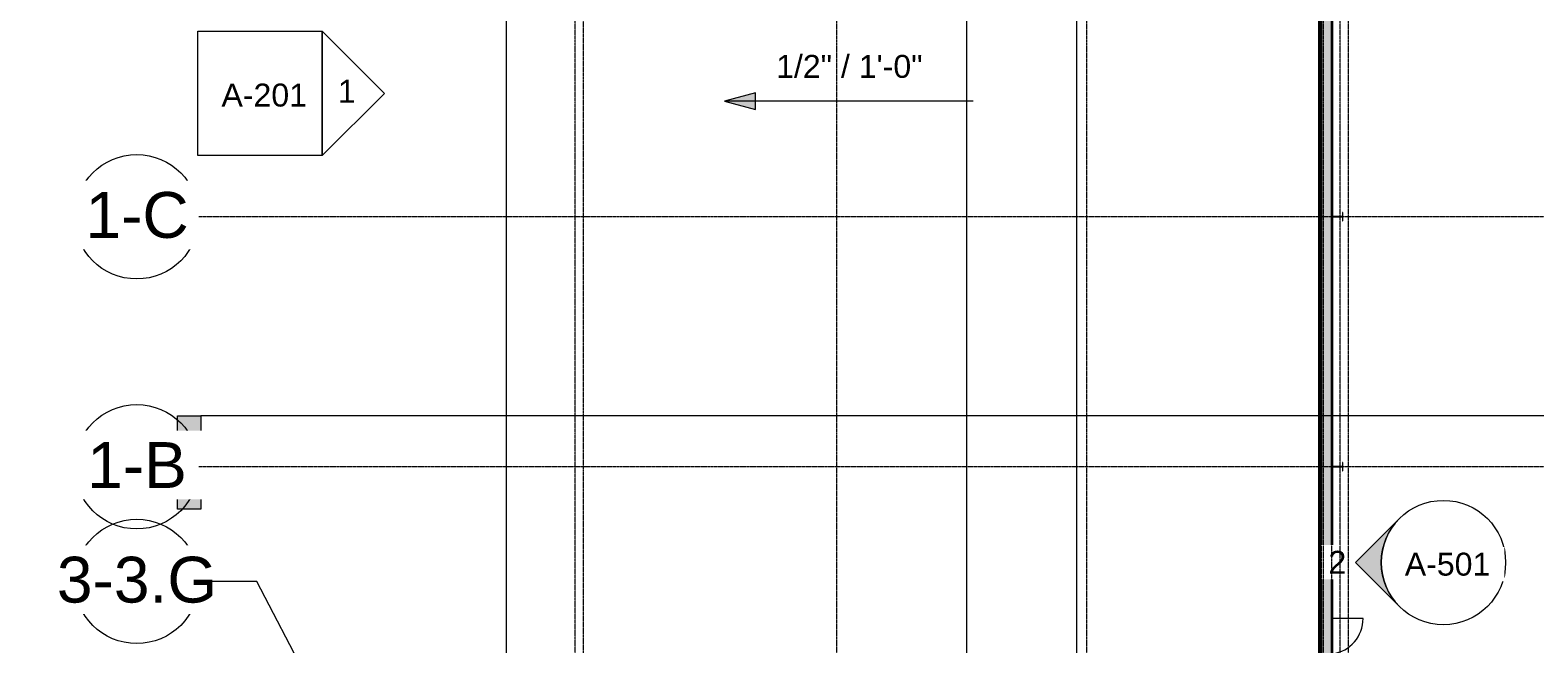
# Model space of a CAD drawing. Header units: inches. Extents: x 21400 to 32582, y -23426 to -19984.
# Drawn here: x 27369 to 28820, y -22280 to -21687 of the extents above; entities that cross this region are included whole.
import ezdxf

# ---------------------------------------------------------------- set-up
doc = ezdxf.new("R2010")
doc.units = ezdxf.units.IN
doc.header["$MEASUREMENT"] = 0
doc.linetypes.add('Grid Line 1_2_', pattern=[0.875, 0.5, -0.125, 0.125, -0.125])
for name, color, linetype, lineweight in [('A-DOOR', 31, 'Continuous', 9), ('A-ROOF', 132, 'Continuous', 9), ('A-WALL', 113, 'Continuous', 9), ('A-WALL-PATT', 111, 'Continuous', 25), ('G-ANNO-DIMS', 111, 'Continuous', 9), ('G-ANNO-SYMB', 111, 'Continuous', 9), ('L-SITE-WALL', 31, 'Continuous', 9), ('S-COLS', 52, 'Continuous', 9), ('S-GRID', 1, 'Continuous', 9), ('S-GRID-IDEN', 1, 'Continuous', 9)]:
    doc.layers.add(name, color=color, linetype=linetype, lineweight=lineweight)
doc.styles.add('Arial', font='arial.ttf', dxfattribs={"height": 44.258982})
doc.styles.add('Arial_1', font='arial.ttf', dxfattribs={"height": 22.129491})
pattern_1 = [(45, (5832.94, 0), (-23.758788, 23.758788), []), (45, (5832.94, 36), (-23.758788, 23.758788), [])]

# ---------------------------------------------------------------- blocks, each defined once
blk = doc.blocks.new('Door_Single_Storefront - one-1179500-Roof Low')
at = {"layer": 'A-DOOR'}
blk.add_line((-17.21875, 34.4375), (-17.21875, 5), dxfattribs=at)
blk.add_arc((-17.21875, 0), 34.4375, 8.38903456, 90, dxfattribs=at)
blk = doc.blocks.new('Grid - Grid Head - Circle-14747-Roof Low')
at = {"layer": 'S-GRID-IDEN'}
blk.add_circle((0, 0), 0.25, dxfattribs=at)
blk = doc.blocks.new('Section - 3_32_ x 3_8_-18514-Roof Low')
at = {"layer": 'G-ANNO-SYMB'}
blk.add_hatch(color=256, dxfattribs=at).paths.add_polyline_path([(0, 0.375), (0, 0), (-0.09375, 0), (-0.09375, 0.375)], flags=0)
for p, q in [((0, 0.375), (-0.09375, 0.375)), ((-0.09375, 0.375), (-0.09375, 0)), ((0, 0), (0, 0.375)), ((-0.09375, 0), (0, 0))]:
    blk.add_line(p, q, dxfattribs=at)
blk = doc.blocks.new('Elevation - Detail Number-93309-Roof Low')
at = {"layer": 'G-ANNO-SYMB'}
for p, q in [((-0.25, -0.25), (-0.25, 0.25)), ((-0.25, 0.25), (0.25, 0.25)), ((0.25, 0.25), (0.25, -0.25)), ((0.25, -0.25), (-0.25, -0.25))]:
    blk.add_line(p, q, dxfattribs=at)
blk = doc.blocks.new('Elevation - Detail Number-93036-Roof Low')
at = {"layer": 'G-ANNO-SYMB'}
for p, q in [((0, 0.25), (-0.25, 0)), ((0.25, 0), (0, 0.25)), ((-0.25, 0), (0.25, 0))]:
    blk.add_line(p, q, dxfattribs=at)
blk = doc.blocks.new('Elevation - Filled Arrow-93797-Roof Low')
at = {"layer": 'G-ANNO-SYMB'}
blk.add_circle((0, 0), 0.25, dxfattribs=at)
blk = doc.blocks.new('Elevation - Filled Arrow-93526-Roof Low')
at = {"layer": 'G-ANNO-SYMB'}
h = blk.add_hatch(color=256, dxfattribs=at)
edge = h.paths.add_edge_path(flags=0)
edge.add_line((0, 0.3536), (0.1768, 0.1768))
edge.add_arc((0, 0), 0.25, 45, 135)
edge.add_line((-0.1768, 0.1768), (0, 0.3536))
for p, q in [((0, 0.3536), (-0.1768, 0.1768)), ((0, 0.3536), (-0.1768, 0.1768)), ((0.1768, 0.1768), (0, 0.3536)), ((0.1768, 0.1768), (0, 0.3536))]:
    blk.add_line(p, q, dxfattribs=at)
blk.add_arc((0, 0), 0.25, 45, 135, dxfattribs=at)

msp = doc.modelspace()

# ---------------------------------------------------------------- hatches: boundary and pattern name
at = {"layer": 'A-WALL-PATT', "lineweight": 9}
h = msp.add_hatch(dxfattribs=at)
h.set_pattern_fill('FP_3', color=256, style=0, pattern_type=2)
h.set_pattern_definition([(0, (5832.94, 0), (0, 30), []), (90, (5832.94, 0), (-30, 2e-15), [])])
h.paths.add_polyline_path([(28613.3, -22370.3), (28614.3, -22370.3), (28614.3, -21121.8), (28613.3, -21121.8), (28613.3, -22356.1)], flags=0)
h = msp.add_hatch(dxfattribs=at)
h.set_pattern_fill('FP_2', color=256, style=0, pattern_type=2)
h.set_pattern_definition([(161.57, (5834.139, 1.2), (-9.60067494, -0.00082924), [0, -68.304, 7.584, 0]), (18.43, (5831.739, 1.2), (-9.60067494, 0.00082924), [0, -68.304, 7.584, 0]), (108.43, (5834.139, 1.2), (4.79826437, -24.00210197), [22.764, -53.124]), (71.57, (5831.739, 1.2), (4.79826437, 24.00210197), [22.764, -53.124])])
h.paths.add_polyline_path([(28614.3, -22370.3), (28624.3, -22370.3), (28624.3, -21121.8), (28614.3, -21121.8), (28614.3, -22356.1)], flags=0)
at = {"layer": 'G-ANNO-DIMS'}
msp.add_hatch(color=256, dxfattribs=at).paths.add_polyline_path([(28038.4, -21756.1), (28068.4, -21764.1), (28068.4, -21748.1)], flags=0)
at = {"layer": 'S-COLS'}
h = msp.add_hatch(dxfattribs=at)
h.set_pattern_fill('FP_1', color=256, style=0, pattern_type=2)
h.set_pattern_definition(pattern_1)
h.paths.add_polyline_path([(28634.6, -21871.6), (28635.1, -21871.6), (28635.1, -21863.6), (28634.6, -21863.6), (28634.6, -21866.7), (28634.4, -21867.2), (28634, -21867.4), (28625.5, -21867.4), (28625, -21867.2), (28624.8, -21866.7), (28624.8, -21863.6), (28624.3, -21863.6), (28624.3, -21871.6), (28624.8, -21871.6), (28624.8, -21868.4), (28625, -21867.9), (28625.5, -21867.7), (28634, -21867.7), (28634.4, -21867.9), (28634.6, -21868.4)], flags=0)
h = msp.add_hatch(dxfattribs=at)
h.set_pattern_fill('FP_1', color=256, style=0, pattern_type=2)
h.set_pattern_definition(pattern_1)
h.paths.add_polyline_path([(28634.6, -22112.8), (28635.1, -22112.8), (28635.1, -22104.8), (28634.6, -22104.8), (28634.6, -22108), (28634.4, -22108.5), (28634, -22108.7), (28625.5, -22108.7), (28625, -22108.5), (28624.8, -22108), (28624.8, -22104.8), (28624.3, -22104.8), (28624.3, -22112.8), (28624.8, -22112.8), (28624.8, -22109.6), (28625, -22109.1), (28625.5, -22108.9), (28634, -22108.9), (28634.4, -22109.1), (28634.6, -22109.6)], flags=0)

# ---------------------------------------------------------------- linework, layer by layer
at = {"layer": 'A-ROOF'}
msp.add_line((27827.8, -20889.1), (27827.8, -22519.1), dxfattribs=at)
at = {"layer": 'A-WALL'}
for p, q in [((28613.3, -21121.8), (28613.3, -22370.3)), ((28614.3, -21121.8), (28614.3, -22370.3))]:
    msp.add_line(p, q, dxfattribs=at)
at = {"layer": 'G-ANNO-DIMS'}
for p, q in [((28068.4, -21748.1), (28038.4, -21756.1)), ((28038.4, -21756.1), (28068.4, -21764.1)), ((28278.4, -21756.1), (28038.4, -21756.1)), ((28068.4, -21764.1), (28068.4, -21748.1))]:
    msp.add_line(p, q, dxfattribs=at)
at = {"layer": 'G-ANNO-SYMB'}
for p, q in [((28272.1, -20315.1), (28272.1, -23273.9)), ((28377.9, -20315.1), (28377.9, -23273.9)), ((32436.8, -22059.8), (27533.4, -22059.8))]:
    msp.add_line(p, q, dxfattribs=at)
at = {"layer": 'L-SITE-WALL', "lineweight": 25}
for p, q in [((28611.8, -21121.8), (28611.8, -22370.3)), ((28624.3, -22370.3), (28624.3, -21121.8))]:
    msp.add_line(p, q, dxfattribs=at)
at = {"layer": 'L-SITE-WALL'}
for p, q in [((28625.1, -21626.6), (28625.1, -21867.3)), ((28625.1, -21867.9), (28625.1, -22108.5)), ((28625.1, -22109.1), (28625.1, -22347.1))]:
    msp.add_line(p, q, dxfattribs=at)
at = {"layer": 'S-COLS', "lineweight": 15}
for p, q in [((28624.8, -21863.6), (28624.3, -21863.6)), ((28624.3, -21863.6), (28624.3, -21871.6)), ((28624.3, -21871.6), (28624.8, -21871.6)), ((28624.8, -21866.7), (28624.8, -21863.6)), ((28624.8, -21871.6), (28624.8, -21868.4)), ((28634, -21867.4), (28625.5, -21867.4)), ((28625.5, -21867.7), (28634, -21867.7)), ((28635.1, -21863.6), (28634.6, -21863.6)), ((28634.6, -21863.6), (28634.6, -21866.7)), ((28634.6, -21868.4), (28634.6, -21871.6)), ((28634.6, -21871.6), (28635.1, -21871.6)), ((28635.1, -21871.6), (28635.1, -21863.6)), ((28624.8, -22104.8), (28624.3, -22104.8)), ((28624.3, -22104.8), (28624.3, -22112.8)), ((28624.8, -22108), (28624.8, -22104.8)), ((28635.1, -22104.8), (28634.6, -22104.8)), ((28634.6, -22104.8), (28634.6, -22108)), ((28635.1, -22112.8), (28635.1, -22104.8)), ((28624.3, -22112.8), (28624.8, -22112.8)), ((28624.8, -22112.8), (28624.8, -22109.6)), ((28634, -22108.7), (28625.5, -22108.7)), ((28625.5, -22108.9), (28634, -22108.9)), ((28634.6, -22109.6), (28634.6, -22112.8)), ((28634.6, -22112.8), (28635.1, -22112.8))]:
    msp.add_line(p, q, dxfattribs=at)
for centre, start, end in [((28625.5, -21866.7), 180, 270), ((28625.5, -21868.4), 90, 180), ((28634, -21866.7), 270, 0), ((28634, -21868.4), 0, 90), ((28625.5, -22108), 180, 270), ((28634, -22108), 270, 0), ((28625.5, -22109.6), 90, 180), ((28634, -22109.6), 0, 90)]:
    msp.add_arc(centre, 0.691, start, end, dxfattribs=at)
at = {"layer": 'S-GRID', "linetype": 'Grid Line 1_2_'}
for p, q in [((27902.6, -23272.9), (27902.6, -20179)), ((28388.1, -23275.7), (28388.1, -20181.9)), ((27894.6, -23275.7), (27894.6, -20301.9))]:
    msp.add_line(p, q, dxfattribs=at)
at = {"layer": 'S-GRID'}
msp.add_line((27651.5, -22342.1), (27587.3, -22219.4), dxfattribs=at)

# ---------------------------------------------------------------- block references
at = {"layer": 'A-DOOR', "rotation": 270}
msp.add_blockref('Door_Single_Storefront - one-1179500-Roof Low', (28620.1, -22272.4), dxfattribs=at)
at = {"layer": 'G-ANNO-SYMB', "xscale": 239.9999999999998, "yscale": 239.9999999999998, "zscale": 239.9999999999998}
for name, p in [('Elevation - Detail Number-93309-Roof Low', (27590.5, -21748.6)), ('Elevation - Filled Arrow-93797-Roof Low', (28732, -22201.2))]:
    msp.add_blockref(name, p, dxfattribs=at)
at = {"layer": 'S-GRID-IDEN', "xscale": 239.9999999999998, "yscale": 239.9999999999998, "zscale": 239.9999999999998, "rotation": 89.9999999999998}
for p in [(27471.5, -21867.6), (27471.5, -22108.8), (27471.5, -22219.4)]:
    msp.add_blockref('Grid - Grid Head - Circle-14747-Roof Low', p, dxfattribs=at)

# ---------------------------------------------------------------- texts
at = {"layer": 'G-ANNO-DIMS', "insert": (28088.3, -21711.4), "char_height": 22.129, "width": 168.21, "attachment_point": 1, "line_spacing_factor": 0.938532, "style": 'Arial_1', "bg_fill": 3, "box_fill_scale": 1.25, "bg_fill_color": 0, "bg_fill_transparency": 0}
msp.add_mtext('1/2" / 1\'-0"', dxfattribs=at)

# ---------------------------------------------------------------- next in the draw order: linework, layer by layer
at = {"layer": 'S-GRID', "linetype": 'Grid Line 1_2_'}
msp.add_line((28146.8, -23275.7), (28146.8, -20181.9), dxfattribs=at)

# ---------------------------------------------------------------- next in the draw order: texts
at = {"layer": 'G-ANNO-SYMB', "char_height": 22.13, "width": 98.28, "attachment_point": 2, "line_spacing_factor": 0.938532, "style": 'Arial_1', "bg_fill": 3, "box_fill_scale": 1.25, "bg_fill_color": 0, "bg_fill_transparency": 0}
for s, insert in [('A-201', (27594.5, -21739.1)), ('A-501', (28736, -22191.7))]:
    msp.add_mtext(s, dxfattribs=dict(at, insert=insert))
at = {"layer": 'S-GRID-IDEN', "char_height": 44.26, "attachment_point": 2, "line_spacing_factor": 0.938532, "style": 'Arial', "bg_fill": 3, "box_fill_scale": 1.25, "bg_fill_color": 0, "bg_fill_transparency": 0}
for s, insert, width in [('3-5', (27471.8, -21843.7), 106.38), ('3-4', (27471.8, -22085), 106.38), ('3-3.G', (27471.8, -22195.6), 184.14)]:
    msp.add_mtext(s, dxfattribs=dict(at, insert=insert, width=width))

# ---------------------------------------------------------------- next in the draw order: linework, layer by layer
at = {"layer": 'S-GRID', "linetype": 'Grid Line 1_2_'}
for p, q in [((32438.6, -21867.6), (27531.5, -21867.6)), ((32438.6, -22108.8), (27531.5, -22108.8))]:
    msp.add_line(p, q, dxfattribs=at)
at = {"layer": 'S-GRID'}
msp.add_line((27587.3, -22219.4), (27531.5, -22219.4), dxfattribs=at)

# ---------------------------------------------------------------- next in the draw order: block references
at = {"layer": 'G-ANNO-SYMB', "extrusion": (0, 0, -1), "xscale": 239.9999999999998, "yscale": 239.9999999999998, "zscale": 239.9999999999998}
for name, p, rotation in [('Elevation - Detail Number-93036-Roof Low', (-27650.5, -21748.6), 90.00000000002636), ('Section - 3_32_ x 3_8_-18514-Roof Low', (-27533.4, -22059.8), 180)]:
    msp.add_blockref(name, p, dxfattribs=dict(at, rotation=rotation))
at = {"layer": 'G-ANNO-SYMB', "xscale": 239.9999999999998, "yscale": 239.9999999999998, "zscale": 239.9999999999998, "rotation": 90}
msp.add_blockref('Elevation - Filled Arrow-93526-Roof Low', (28732, -22201.2), dxfattribs=at)
at = {"layer": 'S-GRID-IDEN', "xscale": 239.9999999999998, "yscale": 239.9999999999998, "zscale": 239.9999999999998, "rotation": 89.9999999999998}
for p in [(27471.5, -21867.6), (27471.5, -22108.8)]:
    msp.add_blockref('Grid - Grid Head - Circle-14747-Roof Low', p, dxfattribs=at)

# ---------------------------------------------------------------- next in the draw order: texts
at = {"layer": 'G-ANNO-SYMB', "char_height": 22.1, "width": 20.52, "attachment_point": 2, "line_spacing_factor": 0.938532, "style": 'Arial_1', "bg_fill": 3, "box_fill_scale": 1.25, "bg_fill_color": 0, "bg_fill_transparency": 0}
for s, insert in [('1', (27674.1, -21735.4)), ('2', (28629.7, -22189.9))]:
    msp.add_mtext(s, dxfattribs=dict(at, insert=insert))
at = {"layer": 'S-GRID-IDEN', "char_height": 44.26, "attachment_point": 2, "line_spacing_factor": 0.938532, "style": 'Arial', "bg_fill": 3, "box_fill_scale": 1.25, "bg_fill_color": 0, "bg_fill_transparency": 0}
for s, insert, width in [('1-C', (27471.8, -21843.7), 118.26), ('1-B', (27471.8, -22085), 114.48)]:
    msp.add_mtext(s, dxfattribs=dict(at, insert=insert, width=width))

# ---------------------------------------------------------------- next in the draw order: linework, layer by layer
at = {"layer": 'S-GRID', "linetype": 'Grid Line 1_2_'}
for p, q in [((28614.3, -23275.7), (28614.3, -20181.9)), ((28616.3, -23275.7), (28616.3, -20181.9)), ((28624.3, -23275.7), (28624.3, -20181.9)), ((28624.3, -23275.7), (28624.3, -20181.9)), ((28632.3, -23275.7), (28632.3, -20181.9)), ((28640.3, -23275.7), (28640.3, -20181.9)), ((28632.3, -23359.7), (28632.3, -20265.9)), ((32438.6, -21867.6), (27531.5, -21867.6)), ((32438.6, -22108.8), (27531.5, -22108.8))]:
    msp.add_line(p, q, dxfattribs=at)

doc.saveas('drawing.dxf')
